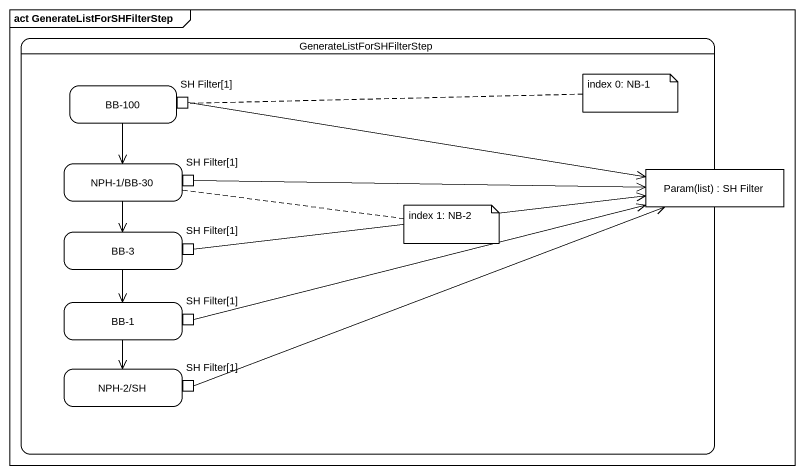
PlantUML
@startuml
mainframe act GenerateListForSHFilterStep
hide empty description
state GenerateListForSHFilterStep {
  state "BB-100" as BB_100 {
    state "SH Filter[1]" as SH_Filter_1 <<outputPin>>
  }
  state "NPH-1/BB-30" as NPH_1_BB_30 {
    state "SH Filter[1]" as SH_Filter_1_2 <<outputPin>>
  }
  state "Param(list) : SH Filter" as Param_list <<object>>
  state "BB-3" as BB_3 {
    state "SH Filter[1]" as SH_Filter_1_3 <<outputPin>>
  }
  state "BB-1" as BB_1 {
    state "SH Filter[1]" as SH_Filter_1_4 <<outputPin>>
  }
  state "NPH-2/SH" as NPH_2_SH {
    state "SH Filter[1]" as SH_Filter_1_5 <<outputPin>>
  }
}
BB_100 --> NPH_1_BB_30
SH_Filter_1 -right-> Param_list
NPH_1_BB_30 --> BB_3
SH_Filter_1_2 -right-> Param_list
BB_3 --> BB_1
SH_Filter_1_3 -right-> Param_list
BB_1 --> NPH_2_SH
SH_Filter_1_4 -right-> Param_list
SH_Filter_1_5 -right-> Param_list
note right of BB_100 : index 0: NB-1
note right of NPH_1_BB_30 : index 1: NB-2
@enduml
